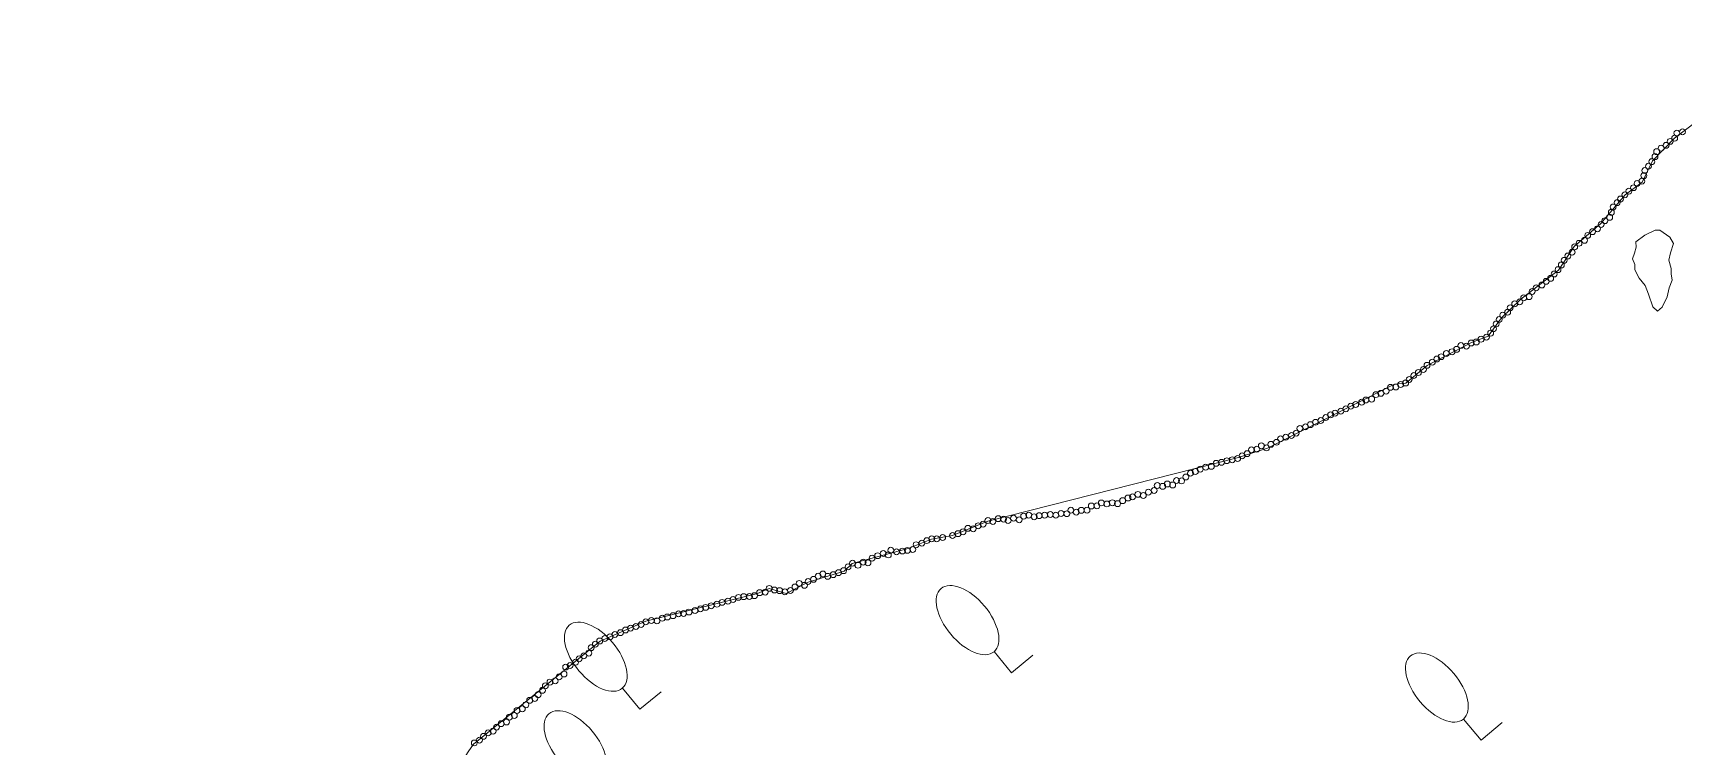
# Model space of a CAD drawing. Header units: metres. Extents: x -10443 to -4073, y -33280 to -26846.
# Drawn here: x -7873.36 to -7843.31, y -29593.33 to -29580.35 of the extents above; entities that cross this region are included whole.
import ezdxf

# ---------------------------------------------------------------- set-up
doc = ezdxf.new("R2010")
doc.units = ezdxf.units.M
doc.header["$MEASUREMENT"] = 0
doc.linetypes.add('CONTINUOUS_1', pattern=[0])
doc.linetypes.add('CONTINUOUS_2', pattern=[0])
for name, color, linetype, lineweight in [('木', 254, 'CONTINUOUS_2', 18), ('木材', 241, 'CONTINUOUS_2', 18), ('石', 241, 'CONTINUOUS_2', 18), ('護岸', 241, 'CONTINUOUS_2', 18)]:
    doc.layers.add(name, color=color, linetype=linetype, lineweight=lineweight)

msp = doc.modelspace()

# ---------------------------------------------------------------- linework, layer by layer
at = {"layer": '木', "color": 1, "linetype": 'CONTINUOUS_1', "lineweight": 18}
for p, q in [((-7855.547, -29591.996), (-7855.868, -29591.613)), ((-7855.164, -29591.675), (-7855.547, -29591.996)), ((-7862.312, -29592.663), (-7862.633, -29592.28)), ((-7861.929, -29592.342), (-7862.312, -29592.663)), ((-7847.004, -29593.224), (-7847.325, -29592.841)), ((-7846.621, -29592.903), (-7847.004, -29593.224))]:
    msp.add_line(p, q, dxfattribs=at)
for centre in [(-7856.35, -29591.039), (-7863.116, -29591.705), (-7847.807, -29592.267), (-7863.487, -29593.318)]:
    msp.add_ellipse(centre, major_axis=(-0.482, 0.575), ratio=0.533333, dxfattribs=at)
at = {"layer": '木材', "color": 4, "linetype": 'CONTINUOUS_2', "lineweight": 18}
for centre in [(-7843.439, -29582.17), (-7843.337, -29582.147), (-7843.727, -29582.445), (-7843.635, -29582.392), (-7843.561, -29582.32), (-7843.48, -29582.262), (-7843.957, -29582.773), (-7843.896, -29582.69), (-7843.837, -29582.599), (-7843.807, -29582.507), (-7844.076, -29583.046), (-7844.04, -29582.944), (-7844.023, -29582.851), (-7844.467, -29583.37), (-7844.386, -29583.294), (-7844.312, -29583.226), (-7844.228, -29583.164), (-7844.164, -29583.086), (-7844.632, -29583.612), (-7844.599, -29583.515), (-7844.526, -29583.436), (-7844.974, -29583.965), (-7844.883, -29583.911), (-7844.818, -29583.833), (-7844.749, -29583.765), (-7844.663, -29583.703), (-7845.3, -29584.242), (-7845.22, -29584.176), (-7845.12, -29584.122), (-7845.062, -29584.032), (-7845.543, -29584.572), (-7845.491, -29584.486), (-7845.425, -29584.407), (-7845.346, -29584.338), (-7845.82, -29584.869), (-7845.736, -29584.814), (-7845.672, -29584.736), (-7845.602, -29584.657), (-7846.228, -29585.171), (-7846.129, -29585.148), (-7846.072, -29585.053), (-7846, -29584.986), (-7845.896, -29584.936), (-7846.519, -29585.432), (-7846.473, -29585.351), (-7846.391, -29585.279), (-7846.299, -29585.241), (-7846.777, -29585.733), (-7846.728, -29585.645), (-7846.675, -29585.565), (-7846.609, -29585.484), (-7847.37, -29586.039), (-7847.269, -29586.049), (-7847.183, -29585.992), (-7847.09, -29585.974), (-7847.004, -29585.924), (-7846.905, -29585.886), (-7846.829, -29585.811), (-7847.891, -29586.34), (-7847.808, -29586.284), (-7847.729, -29586.242), (-7847.636, -29586.183), (-7847.532, -29586.151), (-7847.447, -29586.108), (-7848.311, -29586.656), (-7848.227, -29586.585), (-7848.145, -29586.531), (-7848.053, -29586.474), (-7847.988, -29586.399), (-7848.917, -29586.932), (-7848.827, -29586.909), (-7848.732, -29586.868), (-7848.652, -29586.799), (-7848.555, -29586.793), (-7848.467, -29586.749), (-7848.376, -29586.72), (-7849.661, -29587.271), (-7849.556, -29587.234), (-7849.464, -29587.191), (-7849.375, -29587.142), (-7849.286, -29587.113), (-7849.176, -29587.071), (-7849.101, -29587.03), (-7848.995, -29587.013), (-7850.301, -29587.548), (-7850.199, -29587.519), (-7850.11, -29587.479), (-7850.017, -29587.436), (-7849.921, -29587.404), (-7849.83, -29587.35), (-7849.741, -29587.299), (-7851.002, -29587.864), (-7850.829, -29587.837), (-7850.726, -29587.8), (-7850.654, -29587.737), (-7850.558, -29587.708), (-7850.454, -29587.675), (-7850.368, -29587.634), (-7851.826, -29588.184), (-7851.728, -29588.165), (-7851.631, -29588.136), (-7851.533, -29588.118), (-7851.433, -29588.095), (-7851.352, -29588.046), (-7851.262, -29588.007), (-7851.183, -29587.937), (-7851.084, -29587.927), (-7850.908, -29587.903), (-7852.377, -29588.432), (-7852.292, -29588.363), (-7852.204, -29588.333), (-7852.114, -29588.291), (-7852.016, -29588.254), (-7851.912, -29588.238), (-7853.25, -29588.749), (-7853.151, -29588.769), (-7853.058, -29588.708), (-7852.954, -29588.677), (-7852.897, -29588.587), (-7852.799, -29588.602), (-7852.714, -29588.56), (-7852.617, -29588.578), (-7852.547, -29588.497), (-7852.454, -29588.504), (-7854.469, -29589.037), (-7854.372, -29589.072), (-7854.28, -29589.039), (-7854.175, -29589.037), (-7854.097, -29588.96), (-7853.995, -29588.956), (-7853.915, -29588.905), (-7853.814, -29588.923), (-7853.715, -29588.901), (-7853.619, -29588.918), (-7853.526, -29588.863), (-7853.43, -29588.815), (-7853.347, -29588.795), (-7856.344, -29589.367), (-7856.247, -29589.375), (-7856.157, -29589.32), (-7856.067, -29589.29), (-7855.979, -29589.226), (-7855.889, -29589.244), (-7855.792, -29589.191), (-7855.695, -29589.199), (-7855.612, -29589.226), (-7855.513, -29589.183), (-7855.409, -29589.211), (-7855.328, -29589.145), (-7855.235, -29589.127), (-7855.138, -29589.156), (-7855.046, -29589.136), (-7854.945, -29589.128), (-7854.844, -29589.116), (-7854.743, -29589.126), (-7854.648, -29589.096), (-7854.543, -29589.101), (-7857.287, -29589.666), (-7857.181, -29589.637), (-7857.092, -29589.591), (-7857.002, -29589.558), (-7856.91, -29589.558), (-7856.802, -29589.534), (-7856.624, -29589.499), (-7856.524, -29589.464), (-7856.432, -29589.431), (-7858.25, -29589.983), (-7858.088, -29589.912), (-7857.986, -29589.866), (-7857.885, -29589.825), (-7857.792, -29589.852), (-7857.747, -29589.766), (-7857.643, -29589.795), (-7857.535, -29589.781), (-7857.444, -29589.769), (-7857.347, -29589.754), (-7859.07, -29590.239), (-7858.983, -29590.198), (-7858.895, -29590.241), (-7858.795, -29590.211), (-7858.699, -29590.175), (-7858.606, -29590.138), (-7858.525, -29590.07), (-7858.443, -29590.003), (-7858.344, -29590.04), (-7858.162, -29589.995), (-7860.134, -29590.539), (-7860.032, -29590.529), (-7859.96, -29590.461), (-7859.865, -29590.491), (-7859.769, -29590.503), (-7859.675, -29590.523), (-7859.574, -29590.498), (-7859.491, -29590.436), (-7859.415, -29590.37), (-7859.319, -29590.405), (-7859.252, -29590.334), (-7859.153, -29590.296), (-7861.31, -29590.865), (-7861.212, -29590.833), (-7861.116, -29590.807), (-7861.016, -29590.777), (-7860.911, -29590.75), (-7860.817, -29590.716), (-7860.711, -29590.695), (-7860.618, -29590.663), (-7860.519, -29590.625), (-7860.424, -29590.612), (-7860.32, -29590.61), (-7860.229, -29590.594), (-7862.484, -29591.185), (-7862.387, -29591.156), (-7862.292, -29591.119), (-7862.206, -29591.07), (-7862.104, -29591.047), (-7862.003, -29591.052), (-7861.907, -29591.005), (-7861.813, -29590.982), (-7861.71, -29590.958), (-7861.611, -29590.924), (-7861.519, -29590.917), (-7861.42, -29590.892), (-7863.124, -29591.477), (-7863.046, -29591.419), (-7862.952, -29591.372), (-7862.858, -29591.342), (-7862.769, -29591.301), (-7862.668, -29591.268), (-7862.575, -29591.219), (-7863.42, -29591.743), (-7863.334, -29591.689), (-7863.242, -29591.639), (-7863.2, -29591.541), (-7863.784, -29592.073), (-7863.694, -29592.021), (-7863.665, -29591.895), (-7863.584, -29591.865), (-7863.484, -29591.806), (-7864.087, -29592.318), (-7864.034, -29592.236), (-7863.95, -29592.167), (-7863.855, -29592.146), (-7864.55, -29592.684), (-7864.454, -29592.653), (-7864.388, -29592.58), (-7864.32, -29592.499), (-7864.226, -29592.465), (-7864.165, -29592.397), (-7864.922, -29592.988), (-7864.84, -29592.924), (-7864.741, -29592.895), (-7864.69, -29592.806), (-7864.598, -29592.776), (-7865.328, -29593.276), (-7865.233, -29593.224), (-7865.16, -29593.155), (-7865.076, -29593.093), (-7864.986, -29593.06)]:
    msp.add_circle(centre, 0.0535, dxfattribs=at)
at = {"layer": '石', "color": 4, "linetype": 'CONTINUOUS_2', "lineweight": 18, "flags": 128}
msp.add_lwpolyline([(-7844.185, -29584.147), (-7844.021, -29584.026), (-7843.832, -29583.936), (-7843.749, -29583.94), (-7843.566, -29584.063), (-7843.499, -29584.181), (-7843.557, -29584.352), (-7843.583, -29584.485), (-7843.544, -29584.638), (-7843.544, -29584.733), (-7843.525, -29584.845), (-7843.578, -29584.99), (-7843.616, -29585.154), (-7843.707, -29585.342), (-7843.794, -29585.415), (-7843.876, -29585.336), (-7843.954, -29585.104), (-7844.015, -29584.943), (-7844.127, -29584.809), (-7844.204, -29584.661), (-7844.204, -29584.56), (-7844.247, -29584.459), (-7844.212, -29584.355), (-7844.179, -29584.248), (-7844.185, -29584.147)], dxfattribs=at)
at = {"layer": '護岸', "color": 1, "lineweight": 18, "flags": 128}
msp.add_lwpolyline([(-7842.841, -29581.766), (-7843.083, -29581.961), (-7843.482, -29582.264), (-7843.88, -29582.674), (-7844.07, -29583.06), (-7844.378, -29583.295), (-7844.822, -29583.815), (-7845.308, -29584.234), (-7845.592, -29584.664), (-7846.277, -29585.192), (-7846.633, -29585.531), (-7846.872, -29585.87), (-7847.179, -29585.983), (-7847.986, -29586.402), (-7848.37, -29586.724), (-7848.578, -29586.742), (-7850.891, -29587.905), (-7851.441, -29588.082), (-7855.982, -29589.235), (-7856.625, -29589.495), (-7857.009, -29589.563), (-7857.428, -29589.732), (-7858.45, -29590.007), (-7858.598, -29590.15), (-7858.873, -29590.234), (-7859.25, -29590.35), (-7859.65, -29590.556), (-7859.962, -29590.465), (-7860.171, -29590.554), (-7862.208, -29591.057), (-7863.035, -29591.425), (-7865.343, -29593.296), (-7865.44, -29593.436), (-7865.881, -29594.127), (-7866.311, -29594.539), (-7866.679, -29594.996), (-7867.511, -29595.391), (-7867.981, -29595.689), (-7869.043, -29596.03), (-7870.37, -29596.495), (-7870.777, -29597.306), (-7871.219, -29597.507), (-7871.623, -29597.591), (-7871.94, -29597.54), (-7872.123, -29597.616), (-7872.288, -29597.842), (-7873.139, -29598.253), (-7873.549, -29598.681), (-7873.597, -29598.989), (-7873.787, -29599.347), (-7874.54, -29600.31), (-7875.409, -29601.209), (-7876.266, -29601.886), (-7877.516, -29602.747), (-7878.442, -29603.827), (-7878.925, -29604.738), (-7879.163, -29605.057), (-7879.405, -29605.566), (-7880.606, -29607.631), (-7881.116, -29608.381, 0.138212), (-7882.217, -29612.537), (-7882.251, -29613.611), (-7881.98, -29614.915), (-7882.007, -29615.458), (-7881.729, -29616.125), (-7881.461, -29616.442), (-7881.173, -29616.784, 0.055716), (-7880.954, -29617.538), (-7880.697, -29618.096), (-7880.256, -29618.74), (-7879.653, -29619.181, 0.047477), (-7878.661, -29619.791), (-7877.633, -29620.228), (-7876.797, -29620.236), (-7875.376, -29620.084), (-7874.751, -29619.981), (-7874.413, -29620.041), (-7874.303, -29620.048), (-7873.43, -29619.784), (-7871.426, -29619.533), (-7870.852, -29619.393), (-7870.264, -29619.433), (-7869.489, -29619.386, -0.072153), (-7868.914, -29619.431), (-7868.392, -29619.824), (-7868.115, -29620.098), (-7867.822, -29620.651), (-7866.872, -29621.808), (-7866.405, -29622.42), (-7865.919, -29623.661), (-7865.346, -29625.915), (-7865.173, -29626.494), (-7865.16, -29627.085), (-7865.301, -29628.125), (-7864.986, -29628.427), (-7864.561, -29628.624), (-7863.577, -29629.288), (-7860.73, -29629.29), (-7859.294, -29628.834), (-7857.447, -29628.165, 0.030723), (-7856.693, -29627.78), (-7855.472, -29626.828), (-7854.714, -29626.235), (-7854.634, -29626.173), (-7853.562, -29624.804, 0.08534), (-7853.036, -29623.984), (-7852.772, -29623.172), (-7851.477, -29622.202), (-7851.585, -29621.948), (-7851.497, -29621.122), (-7851.501, -29620.989), (-7850.059, -29619.141), (-7849.744, -29618.91), (-7849.204, -29618.206), (-7848.236, -29617.093), (-7847.461, -29616.506), (-7845.953, -29615.857), (-7845.5, -29615.576), (-7844.609, -29615.122), (-7844.034, -29614.935), (-7843.951, -29614.878), (-7842.962, -29615.028), (-7842.658, -29615.091), (-7840.87, -29615.459, 0.167175), (-7836.177, -29614.816), (-7835.888, -29614.527), (-7834.171, -29613.09), (-7832.884, -29611.879), (-7832.431, -29611.36), (-7831.675, -29610.692), (-7831.177, -29610.311), (-7830.743, -29609.723), (-7830.415, -29609.189), (-7829.956, -29608.529), (-7829.028, -29607.439), (-7828.639, -29607.128), (-7828.378, -29606.776), (-7828.157, -29606.464), (-7827.824, -29606.101), (-7827.3, -29605.249, 0.175458), (-7825.756, -29603.167), (-7825.707, -29602.557), (-7825.972, -29602.165), (-7826.206, -29601.564), (-7827.771, -29598.649), (-7828.082, -29597.793), (-7828.398, -29597.371), (-7828.507, -29596.968), (-7828.9, -29596.246), (-7829.117, -29595.949), (-7830.298, -29593.414), (-7832.032, -29589.737), (-7831.874, -29589.291), (-7832.028, -29588.8), (-7832.98, -29586.816), (-7833.507, -29586.095), (-7833.996, -29585.282), (-7834.729, -29584.401), (-7834.914, -29584.231), (-7835.297, -29583.581), (-7835.374, -29583.521), (-7836.451, -29582.242), (-7837.311, -29581.285), (-7837.775, -29580.894), (-7837.958, -29580.809, 0.073308), (-7839.133, -29580.473), (-7839.705, -29580.346), (-7840.358, -29580.436), (-7840.902, -29580.526), (-7841.528, -29580.734), (-7841.893, -29580.902), (-7842.099, -29580.963), (-7842.52, -29581.256), (-7842.841, -29581.766)], format="xyb", dxfattribs=at)

doc.saveas('drawing.dxf')
